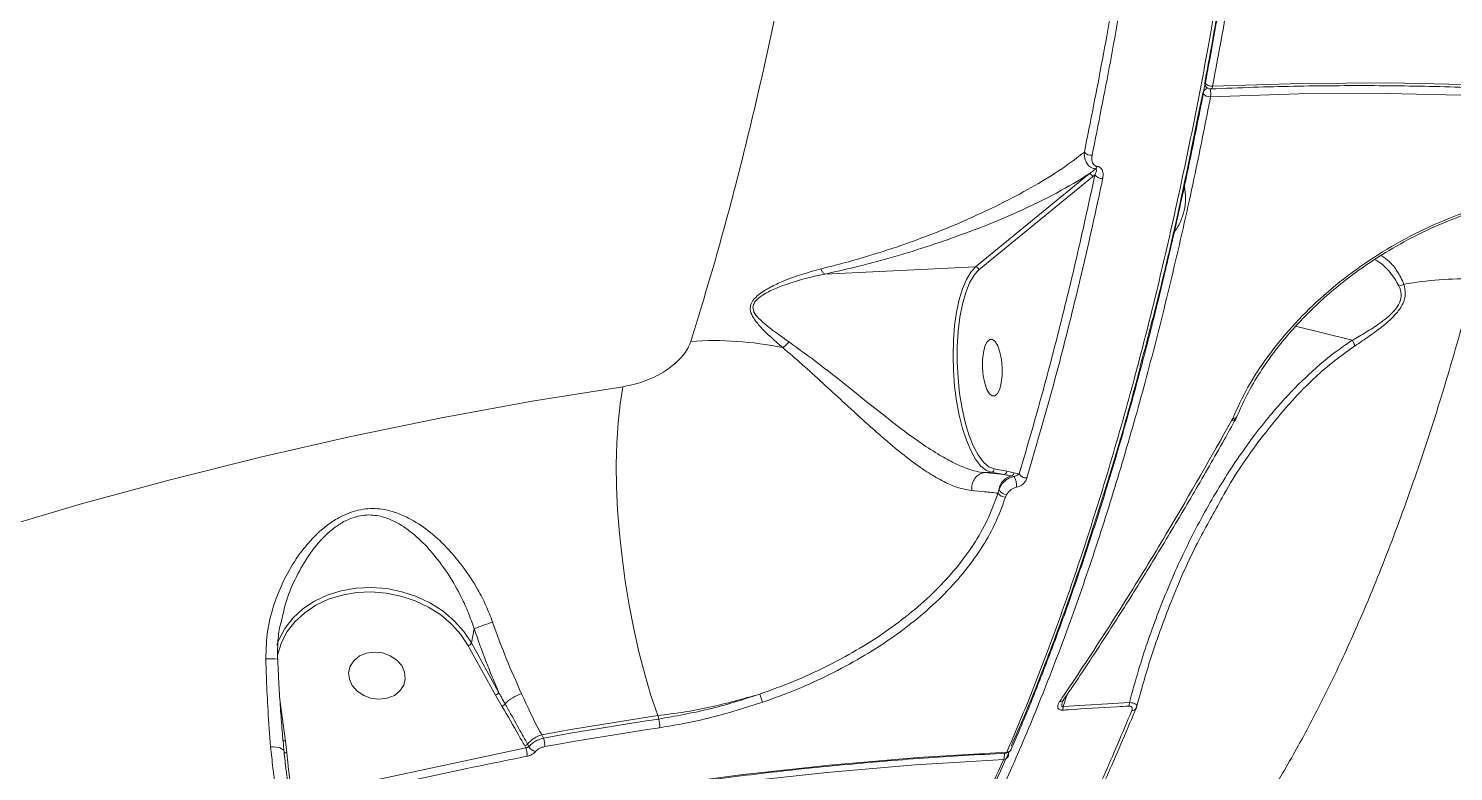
# Model space of a CAD drawing. Header units: millimetres. Extents: x -8607 to 7621, y -5747 to 4382.
# Drawn here: x 4904.9 to 5129.4, y 267.3 to 384.2 of the extents above; entities that cross this region are included whole.
import ezdxf

# ---------------------------------------------------------------- set-up
doc = ezdxf.new("R2010")
doc.units = ezdxf.units.MM
doc.layers.add('DIKOM_ОБЪЕКТ', color=7, linetype='Continuous')

msp = doc.modelspace()

# ---------------------------------------------------------------- linework, layer by layer
at = {"layer": 'DIKOM_ОБЪЕКТ', "color": 7, "linetype": 'Continuous', "lineweight": 15}
for p, q in [((5089.217, 370.614), (5089.918, 374.019)), ((5054.12, 346.696), (5072.036, 361.343)), ((5072.57, 360.883), (5054.655, 346.236)), ((5072.927, 361.176), (5072.57, 360.883)), ((5030.357, 345.576), (5054.12, 346.696)), ((5054.655, 346.236), (5054.37, 345.97)), ((5113.478, 335.15), (5104.548, 337.349)), ((5094.497, 322.562), (5094.517, 322.597)), ((5094.517, 322.597), (5094.646, 322.856)), ((5095.113, 322.762), (5095.128, 322.789)), ((5055.508, 314.321), (5056.596, 314.372)), ((5058.572, 314.013), (5056.596, 314.372)), ((5057.055, 314.893), (5059.031, 314.533)), ((5059.031, 314.533), (5060.175, 314.307)), ((5055.504, 314.321), (5055.508, 314.321)), ((5055.508, 314.321), (5058.572, 314.013)), ((5060.167, 313.715), (5059.767, 313.792)), ((5060.175, 314.307), (5061.007, 314.139)), ((5057.658, 311.081), (5057.823, 311.697)), ((5059.003, 310.84), (5058.846, 310.478)), ((4975.125, 289.748), (4974.681, 287.508)), ((4974.681, 287.508), (4978.984, 279.739)), ((4978.479, 279.309), (4974.176, 287.078)), ((4979.504, 277.541), (4978.479, 279.309)), ((5068.492, 279.3), (5067.939, 277.485)), ((4944.538, 278.172), (4945.39, 272.073)), ((5067.939, 277.485), (5078.36, 278.137)), ((5004.199, 275.526), (5004.042, 276.062)), ((4945.39, 272.073), (4945.61, 270.188)), ((4985.771, 273.053), (4986.054, 272.538)), ((4946.467, 263.106), (4983.252, 271.015)), ((4983.252, 271.015), (4983.096, 271.296)), ((4983.53, 271.587), (4983.75, 271.189)), ((5059.754, 270.769), (5059.746, 270.749))]:
    msp.add_line(p, q, dxfattribs=at)
at = {"layer": 'DIKOM_ОБЪЕКТ', "color": 7, "linetype": 'Continuous', "lineweight": 15, "flags": 128}
for points in [[(5091.219, 374.717), (5091.278, 374.735), (5091.341, 374.791), (5091.397, 374.882), (5091.444, 375.006), (5091.481, 375.157)], [(5091.481, 375.157), (5105.432, 375.599), (5119.38, 375.661), (5133.314, 375.344), (5147.227, 374.647), (5161.109, 373.571), (5174.95, 372.117), (5188.743, 370.286), (5202.477, 368.078), (5216.145, 365.496), (5229.736, 362.541), (5243.242, 359.215), (5256.654, 355.52), (5269.964, 351.459), (5283.162, 347.033), (5296.24, 342.247), (5309.189, 337.104), (5322.002, 331.605), (5334.669, 325.756), (5347.182, 319.56), (5359.533, 313.022), (5371.714, 306.144)], [(5370.552, 304.695), (5358.408, 311.552), (5346.094, 318.071), (5333.618, 324.248), (5320.99, 330.079), (5308.216, 335.561), (5295.305, 340.689), (5282.266, 345.461), (5269.108, 349.873), (5255.838, 353.922), (5242.467, 357.606), (5229.001, 360.922), (5215.451, 363.868), (5201.825, 366.443), (5188.132, 368.643), (5174.381, 370.469), (5160.581, 371.919), (5146.74, 372.991), (5132.87, 373.686), (5118.977, 374.003), (5105.072, 373.94), (5091.163, 373.5)], [(5056.596, 314.372), (5055.754, 314.717), (5054.924, 315.412), (5054.124, 316.44), (5053.371, 317.781), (5052.682, 319.404), (5052.071, 321.275), (5051.553, 323.352), (5051.137, 325.592), (5050.833, 327.945), (5050.648, 330.36), (5050.586, 332.785), (5050.648, 335.168), (5050.832, 337.456), (5051.135, 339.6), (5051.551, 341.554), (5052.069, 343.274), (5052.679, 344.725), (5053.368, 345.873), (5054.12, 346.696)], [(5054.37, 345.97), (5053.886, 345.384), (5053.188, 344.182), (5052.575, 342.657), (5052.065, 340.846), (5051.668, 338.794), (5051.394, 336.55), (5051.251, 334.167), (5051.24, 331.704), (5051.364, 329.221), (5051.618, 326.776), (5051.996, 324.43), (5052.49, 322.238), (5053.088, 320.254), (5053.774, 318.526), (5054.533, 317.096), (5055.346, 315.997), (5055.957, 315.424)], [(5057.237, 334.94), (5057.637, 334.255), (5057.968, 333.293), (5058.202, 332.132), (5058.32, 330.867), (5058.312, 329.599), (5058.18, 328.432), (5057.934, 327.46), (5057.594, 326.761), (5057.187, 326.393), (5056.747, 326.385), (5056.309, 326.738), (5055.908, 327.423), (5055.578, 328.385), (5055.344, 329.546), (5055.226, 330.811), (5055.233, 332.079), (5055.365, 333.246), (5055.611, 334.218), (5055.952, 334.917), (5056.358, 335.285), (5056.799, 335.293), (5057.237, 334.94)], [(4801.9, 267.437), (4815.497, 273.712), (4829.194, 279.697), (4842.983, 285.388), (4856.856, 290.782), (4870.806, 295.877), (4884.826, 300.669), (4898.906, 305.156), (4913.041, 309.336), (4927.221, 313.205), (4941.44, 316.763), (4955.689, 320.007), (4969.96, 322.936), (4984.246, 325.546), (4998.539, 327.839)], [(4998.539, 327.839), (4998.11, 325.109), (4997.796, 322.142), (4997.6, 318.964), (4997.525, 315.606), (4997.569, 312.097), (4997.735, 308.47), (4998.019, 304.757), (4998.419, 300.992), (4998.931, 297.211), (4999.552, 293.446), (5000.274, 289.734), (5001.092, 286.106), (5001.999, 282.597), (5002.985, 279.239), (5004.042, 276.062)], [(5055.957, 315.424), (5056.193, 315.257), (5057.055, 314.893)], [(4944.039, 287.184), (4944.351, 288.012), (4945.301, 289.797), (4946.57, 291.426), (4948.131, 292.863), (4949.948, 294.076), (4951.983, 295.038), (4954.19, 295.729), (4956.522, 296.133), (4958.927, 296.242), (4961.353, 296.053), (4963.746, 295.57), (4966.055, 294.804), (4968.228, 293.772), (4970.218, 292.496), (4971.982, 291.004), (4973.48, 289.329), (4974.681, 287.508)], [(4974.176, 287.078), (4973.012, 288.844), (4971.559, 290.468), (4969.849, 291.914), (4967.919, 293.152), (4965.811, 294.153), (4963.573, 294.895), (4961.252, 295.363), (4958.899, 295.547), (4956.567, 295.441), (4954.306, 295.049), (4952.165, 294.379), (4950.193, 293.446), (4948.43, 292.27), (4946.917, 290.877), (4945.687, 289.298), (4944.766, 287.566), (4944.18, 285.745)], [(4961.445, 278.808), (4962.552, 279.256), (4963.438, 279.956), (4964.03, 280.849), (4964.28, 281.865), (4964.169, 282.921), (4963.705, 283.932), (4962.927, 284.815), (4961.896, 285.498), (4960.696, 285.928), (4959.425, 286.068), (4958.186, 285.907), (4957.079, 285.459), (4956.194, 284.76), (4955.602, 283.866), (4955.351, 282.85), (4955.462, 281.794), (4955.926, 280.784), (4956.705, 279.901), (4957.736, 279.217), (4958.935, 278.788), (4960.206, 278.648), (4961.445, 278.808)], [(5079.458, 277.278), (5079.471, 277.314), (5079.494, 277.414)], [(5004.042, 276.062), (5001.758, 275.716), (4999.474, 275.362), (4997.189, 275), (4994.905, 274.628), (4992.622, 274.247), (4990.338, 273.858), (4988.054, 273.46), (4985.771, 273.053)], [(4986.054, 272.538), (4988.322, 272.942), (4990.589, 273.337), (4992.857, 273.724), (4995.126, 274.102), (4997.394, 274.471), (4999.662, 274.831), (5001.931, 275.183), (5004.199, 275.526)], [(5004.323, 274.169), (5002.059, 273.826), (4999.796, 273.476), (4997.533, 273.116), (4995.27, 272.748), (4993.007, 272.371), (4990.744, 271.985), (4988.481, 271.591), (4986.218, 271.188)], [(4944.951, 272.287), (4944.951, 272.285), (4944.969, 272.233), (4945.005, 272.186), (4945.058, 272.145), (4945.125, 272.112), (4945.206, 272.088), (4945.295, 272.075), (4945.39, 272.073)], [(4771.67, 182.06), (4784.5, 189.438), (4797.471, 196.522), (4810.576, 203.308), (4823.804, 209.791), (4837.148, 215.966), (4850.599, 221.831), (4864.147, 227.38), (4877.785, 232.611), (4891.503, 237.519), (4905.292, 242.102), (4919.144, 246.357), (4933.048, 250.28), (4946.996, 253.87), (4960.979, 257.124), (4974.988, 260.039), (4989.013, 262.615), (5003.046, 264.848), (5017.076, 266.738), (5031.096, 268.284), (5045.095, 269.484), (5059.064, 270.338)], [(4943.049, 271.156), (4943.468, 271.153), (4943.863, 271.12), (4944.223, 271.059), (4944.536, 270.972), (4944.795, 270.861), (4944.99, 270.73), (4945.116, 270.582), (4945.169, 270.422)], [(4945.169, 270.422), (4945.181, 270.374), (4945.208, 270.329), (4945.25, 270.289), (4945.304, 270.254), (4945.369, 270.226), (4945.443, 270.205), (4945.525, 270.192), (4945.61, 270.188)], [(5059.064, 270.338), (5059.011, 270.239), (5058.95, 270.175), (5058.884, 270.149), (5058.877, 270.148)], [(5058.554, 269.166), (5044.626, 268.315), (5030.669, 267.118), (5016.692, 265.577), (5002.704, 263.693), (4988.713, 261.466), (4974.73, 258.898), (4960.764, 255.991), (4946.823, 252.747), (4932.916, 249.169), (4919.054, 245.257), (4905.244, 241.015), (4891.497, 236.446), (4877.82, 231.552), (4864.223, 226.337), (4850.715, 220.805), (4837.305, 214.958), (4824.001, 208.801), (4810.812, 202.338), (4797.748, 195.572), (4784.815, 188.509), (4772.024, 181.153)]]:
    msp.add_lwpolyline(points, dxfattribs=at)
at = {"layer": 'DIKOM_ОБЪЕКТ', "color": 7, "linetype": 'Continuous', "lineweight": 15}
for centre, radius, start, end in [((5090.867, 375.538), 0.645, 167.98686, 207.99216), ((5091.337, 376.571), 1.422, 219.23808, 275.81324), ((5091.174, 375.716), 1, 208.74278, 272.59279), ((5091.044, 373.716), 1.166, 106.82899, 164.92186), ((5091.02, 374.909), 1.416, 218.92732, 275.78932), ((5088.657, 373.961), 2.548, 349.5706, 17.31975), ((5072.356, 365.714), 1.448, 221.11823, 275.00863), ((5072.584, 362.725), 0.739, 308.1931, 343.86649), ((5072.045, 360.813), 0.53, 7.57107, 90.98517), ((5074.033, 362.001), 1.379, 216.71181, 275.76325), ((5078.216, 357.557), 9, 323.30156, 11.54188), ((5054.129, 346.166), 0.53, 7.57012, 90.98517), ((5120.437, 346.219), 2.526, 279.09573, 297.8255), ((5131.728, 283.944), 60.887, 89.00125, 99.55998), ((5012.876, 281.035), 54.067, 78.40788, 93.831), ((5021.139, 337.891), 4.681, 303.75758, 320.20286), ((5094.658, 323.115), 0.576, 253.81762, 321.60823), ((5094.685, 323.132), 0.561, 252.56073, 321.18276), ((5056.555, 314.871), 0.5, 274.68238, 2.49847), ((5058.531, 314.512), 0.5, 274.68028, 2.49955), ((5060.278, 311.368), 2.477, 101.92145, 172.36126), ((5059.669, 314.289), 0.506, 281.15475, 2.03429), ((5058.083, 312.295), 2.522, 353.8835, 34.25965), ((5062.118, 314.736), 1.261, 208.25231, 274.89933), ((5058.756, 311.772), 1.297, 212.18864, 273.96677), ((5059.126, 312.25), 1.416, 203.0048, 265.00656), ((4995.055, 237.962), 55.488, 107.86377, 111.04933), ((4973.988, 287.81), 0.756, 284.41724, 336.47937), ((4943.023, 278.282), 6.753, 80.20882, 96.22202), ((4978.291, 280.041), 0.756, 284.41724, 336.47937), ((4984.278, 273.744), 5.999, 106.20204, 135.67786), ((4988.428, 268.03), 33.696, 17.49688, 19.81339), ((5067.489, 278.89), 0.61, 260.05102, 324.27594), ((4979.236, 278.361), 0.862, 288.10456, 330.41011), ((5065.985, 277.44), 1.954, 344.63952, 1.32632), ((5076.408, 278.144), 1.952, 343.03668, 359.78968), ((5078.795, 277.594), 0.734, 266.3469, 334.56688), ((5001.657, 274.609), 2.702, 350.60845, 19.81919), ((4987.155, 268.49), 4.768, 106.8772, 139.49958), ((4983.424, 271.533), 2.815, 352.95602, 20.91928), ((4982.806, 272.198), 0.948, 287.81093, 319.78583), ((4980.418, 269.917), 3.04, 355.30125, 21.17304), ((4985.072, 271.903), 1.502, 208.37578, 260.01423), ((5056.529, 269.859), 2.14, 341.12105, 7.45134), ((5058.571, 269.908), 0.742, 268.66575, 333.47415), ((5058.828, 271.147), 1, 272.79232, 287.07526), ((5059.083, 271.078), 0.74, 268.59576, 333.62621), ((5058.828, 271.147), 1, 287.07526, 336.56983), ((5058.319, 269.978), 1, 336.33863, 16.17197)]:
    msp.add_arc(centre, radius, start, end, dxfattribs=at)
for points, knots in [([(4955.53, 1028.503), (4957.116, 1028.114), (4961.275, 1027.092), (4968.014, 1024.436), (4975.527, 1020.396), (4982.807, 1015.391), (4989.643, 1009.717), (4996.221, 1003.339), (5002.468, 996.433), (5009.016, 988.297), (5015.832, 978.775), (5022.752, 967.891), (5029.334, 956.373), (5035.402, 944.674), (5041.134, 932.587), (5046.479, 920.341), (5051.978, 906.695), (5057.581, 891.539), (5063.129, 875.051), (5068.271, 858.316), (5072.885, 841.912), (5077.125, 825.479), (5080.967, 809.274), (5084.745, 791.896), (5088.412, 773.313), (5091.851, 753.84), (5094.889, 734.541), (5097.473, 716.031), (5099.708, 697.849), (5101.6, 680.238), (5103.364, 661.131), (5104.925, 640.529), (5106.17, 618.843), (5107.01, 597.706), (5107.468, 577.746), (5107.596, 558.435), (5107.429, 539.998), (5106.949, 520.571), (5106.092, 500.228), (5104.808, 479.433), (5103.191, 459.523), (5101.332, 441.046), (5099.226, 423.47), (5096.926, 406.975), (5094.373, 390.806), (5092.458, 380.441), (5091.481, 375.157)], [0, 0, 0, 0, 0.0156509, 0.0410528, 0.0664547, 0.0899044, 0.1133542, 0.1348277, 0.1563011, 0.1771003, 0.2025022, 0.227904, 0.2513538, 0.2748036, 0.2962771, 0.3177505, 0.3385497, 0.3639515, 0.3893534, 0.4128032, 0.436253, 0.4577264, 0.4791999, 0.4999991, 0.5244807, 0.5489623, 0.5715463, 0.5941304, 0.614795, 0.6354597, 0.6554668, 0.6808687, 0.7062706, 0.7297205, 0.7531703, 0.7746438, 0.7961173, 0.8169165, 0.8423185, 0.8677204, 0.8911702, 0.9146201, 0.9360936, 0.9575671, 0.9783663, 1, 1, 1, 1]), ([(5059.064, 270.338), (5060.218, 273.059), (5062.838, 279.24), (5066.747, 289.48), (5070.877, 301.298), (5074.895, 313.989), (5078.861, 327.847), (5082.523, 342.09), (5085.753, 356.075), (5088.529, 369.346), (5091.111, 382.932), (5093.591, 397.464), (5095.946, 413.059), (5098.117, 429.484), (5100.029, 446.351), (5101.665, 463.534), (5102.957, 480.026), (5103.97, 496.171), (5104.754, 512.379), (5105.32, 529.241), (5105.646, 546.843), (5105.708, 565.085), (5105.484, 583.512), (5104.976, 601.985), (5104.236, 619.448), (5103.285, 636.301), (5102.125, 652.904), (5100.705, 669.851), (5099.003, 687.129), (5097.054, 704.326), (5094.667, 722.886), (5091.77, 742.704), (5088.745, 760.869), (5085.965, 776.033), (5083.315, 789.522), (5080.249, 803.986), (5076.638, 819.671), (5072.721, 835.337), (5068.48, 850.953), (5064.004, 866.145), (5059.572, 880.023), (5055.241, 892.627), (5050.652, 905.127), (5045.483, 918.171), (5039.693, 931.562), (5033.699, 944.244), (5027.508, 956.188), (5021.194, 967.252), (5014.785, 977.395), (5008.986, 985.706), (5005.28, 990.432), (5003.772, 992.357)], [0, 0, 0, 0, 0.0156514, 0.0355583, 0.0554997, 0.076825, 0.0981929, 0.1209379, 0.1413137, 0.1591953, 0.1771019, 0.1973257, 0.2175857, 0.238224, 0.2602584, 0.2808448, 0.3014695, 0.3199971, 0.3385524, 0.3587762, 0.3790362, 0.3996746, 0.4217089, 0.4422953, 0.46292, 0.4814476, 0.5000029, 0.5199118, 0.5398551, 0.5599126, 0.5800054, 0.6053449, 0.6307558, 0.6460962, 0.6614524, 0.6813612, 0.7013045, 0.7226339, 0.7440057, 0.7655443, 0.7871266, 0.8050021, 0.8229026, 0.8459797, 0.8690567, 0.8921876, 0.9154829, 0.9388335, 0.9615657, 0.9843493, 1, 1, 1, 1]), ([(5009.263, 334.981), (5010.653, 339.517), (5013.436, 348.601), (5017.275, 363.062), (5020.863, 378.122), (5024.169, 393.838), (5027.184, 410.145), (5029.897, 427.033), (5032.295, 444.439), (5034.245, 461.257), (5035.803, 477.344), (5037.027, 492.613), (5038.018, 508.122), (5038.774, 523.861), (5039.291, 539.794), (5039.565, 555.905), (5039.595, 572.149), (5039.392, 587.354), (5039.015, 601.465), (5038.514, 614.429), (5037.86, 627.367), (5037.056, 640.279), (5036.099, 653.172), (5034.993, 665.986), (5033.744, 678.687), (5032.352, 691.282), (5030.815, 703.799), (5029.131, 716.236), (5027.304, 728.563), (5025.338, 740.744), (5023.239, 752.756), (5021.006, 764.599), (5018.638, 776.278), (5016.147, 787.74), (5013.539, 798.957), (5010.816, 809.934), (5007.97, 820.697), (5004.693, 832.339), (5000.945, 844.739), (4996.68, 857.761), (4992.229, 870.311), (4987.606, 882.341), (4982.821, 893.83), (4977.881, 904.74), (4972.798, 915.122), (4969.297, 921.523), (4967.544, 924.727)], [0, 0, 0, 0, 0.0279517, 0.0559711, 0.0841497, 0.112398, 0.140846, 0.1693659, 0.1980505, 0.2268089, 0.2504876, 0.2742079, 0.2980249, 0.3218842, 0.3458643, 0.3698877, 0.3940102, 0.4181768, 0.4373171, 0.4564794, 0.475545, 0.4946105, 0.5137639, 0.5329172, 0.5518732, 0.5708292, 0.5898716, 0.608914, 0.6280087, 0.6471254, 0.6661455, 0.6851656, 0.7042731, 0.7233807, 0.7422913, 0.7612018, 0.7801984, 0.799195, 0.8241795, 0.8492136, 0.8742975, 0.8994316, 0.9244982, 0.9496151, 0.9747822, 1, 1, 1, 1]), ([(5090.236, 375.672), (5091.21, 380.944), (5093.391, 392.757), (5096.345, 411.871), (5099.105, 432.916), (5101.421, 454.569), (5103.302, 476.28), (5104.175, 490.954), (5104.599, 498.083)], [0, 0, 0, 0, 0.1397604, 0.3131241, 0.4870343, 0.6612228, 0.8354114, 1, 1, 1, 1]), ([(5059.738, 270.776), (5060.158, 271.734), (5061.57, 274.957), (5063.895, 280.711), (5066.707, 288.012), (5069.426, 295.546), (5072.051, 303.279), (5074.583, 311.217), (5077.022, 319.361), (5079.37, 327.713), (5081.629, 336.277), (5083.797, 345.054), (5085.877, 354.046), (5087.869, 363.257), (5089.772, 372.69), (5091.586, 382.337), (5093.305, 392.164), (5094.919, 402.132), (5096.426, 412.215), (5097.825, 422.408), (5099.117, 432.715), (5100.302, 443.14), (5101.384, 453.684), (5102.353, 464.358), (5103.05, 472.794), (5103.388, 477.704), (5103.476, 478.979)], [0, 0, 0, 0, 0.0187771, 0.0631688, 0.1075671, 0.1517232, 0.1956747, 0.2394716, 0.2831639, 0.3268016, 0.3704347, 0.4141035, 0.4578509, 0.5017267, 0.5457808, 0.5900631, 0.6344367, 0.6786325, 0.7226097, 0.7664187, 0.8101096, 0.8537325, 0.8973374, 0.940969, 0.9846657, 1, 1, 1, 1]), ([(5071.265, 364.762), (5072.231, 369.59), (5074.165, 379.256), (5076.773, 394.318), (5079.183, 409.757), (5080.583, 420.377), (5081.284, 425.691)], [0, 0, 0, 0, 0.2488778, 0.4982002, 0.748873, 1, 1, 1, 1]), ([(5082.523, 425.33), (5081.827, 420.052), (5080.435, 409.485), (5078.029, 394.055), (5075.41, 378.911), (5073.459, 369.154), (5072.482, 364.272)], [0, 0, 0, 0, 0.2488775, 0.4981996, 0.7488726, 1, 1, 1, 1]), ([(5091.219, 374.717), (5093.445, 374.809), (5099.904, 375.076), (5110.598, 375.278), (5123.294, 375.218), (5135.977, 374.839), (5148.64, 374.147), (5161.277, 373.14), (5173.88, 371.819), (5186.443, 370.184), (5198.959, 368.238), (5211.42, 365.98), (5223.821, 363.412), (5236.154, 360.536), (5248.413, 357.353), (5260.591, 353.864), (5272.681, 350.072), (5284.678, 345.979), (5296.573, 341.586), (5308.362, 336.897), (5320.036, 331.914), (5331.591, 326.639), (5343.02, 321.076), (5354.315, 315.224), (5363.675, 310.093), (5369.248, 306.875), (5371.143, 305.78)], [0, 0, 0, 0, 0.0228184, 0.066218, 0.1096184, 0.1530189, 0.1964195, 0.2398202, 0.2832209, 0.3266217, 0.3700226, 0.4134235, 0.4568245, 0.5002254, 0.5436264, 0.5870273, 0.6304282, 0.6738291, 0.7172299, 0.7606307, 0.8040314, 0.847432, 0.8908325, 0.9342329, 0.9776332, 1, 1, 1, 1]), ([(5091.163, 373.5), (5090.418, 369.747), (5088.73, 361.245), (5085.873, 348.42), (5082.596, 335.023), (5079.096, 322.071), (5075.362, 309.504), (5071.395, 297.377), (5067.194, 285.709), (5062.787, 274.6), (5058.24, 264.212), (5053.574, 254.552), (5048.799, 245.604), (5043.86, 237.26), (5038.733, 229.494), (5033.429, 222.347), (5027.948, 215.841), (5022.328, 210.039), (5016.655, 205.016), (5010.947, 200.791), (5005.744, 197.546), (5002.389, 196.014), (5000.971, 195.367)], [0, 0, 0, 0, 0.0398555, 0.090289, 0.1408091, 0.1915922, 0.2424639, 0.29435, 0.3463304, 0.3985976, 0.4509612, 0.5013947, 0.5519148, 0.602698, 0.6535696, 0.7054557, 0.7574361, 0.8097033, 0.8620669, 0.9124998, 0.9630193, 1, 1, 1, 1]), ([(5080.439, 332.451), (5081.321, 335.805), (5083.498, 344.081), (5086.434, 356.809), (5088.367, 366.395), (5089.217, 370.614)], [0, 0, 0, 0, 0.2762091, 0.681433, 1, 1, 1, 1]), ([(5029.75, 346.393), (5031.071, 346.722), (5033.713, 347.38), (5038.178, 348.683), (5043.084, 350.289), (5048.229, 352.216), (5053.504, 354.426), (5058.669, 356.867), (5063.577, 359.526), (5067.828, 362.149), (5070.12, 363.892), (5071.265, 364.762)], [0, 0, 0, 0, 0.0661314, 0.1323031, 0.238336, 0.3447311, 0.4509767, 0.593956, 0.7292239, 0.864722, 1, 1, 1, 1]), ([(5073.041, 362.143), (5072.965, 362.152), (5072.719, 362.178), (5072.291, 362.339), (5071.814, 362.723), (5071.396, 363.409), (5071.241, 364.138), (5071.26, 364.637), (5071.265, 364.762)], [0, 0, 0, 0, 0.0635458, 0.2059318, 0.3867575, 0.5938455, 0.8977465, 1, 1, 1, 1]), ([(5072.482, 364.272), (5072.445, 363.942), (5072.391, 363.454), (5072.607, 362.919), (5072.852, 362.655), (5073.1, 362.542), (5073.249, 362.524), (5073.294, 362.519)], [0, 0, 0, 0, 0.4385519, 0.6486814, 0.8192315, 0.9451773, 1, 1, 1, 1]), ([(5072.036, 361.343), (5072.148, 361.431), (5072.485, 361.696), (5072.818, 361.964), (5073.041, 362.143)], [0, 0, 0, 0, 0.3320291, 1, 1, 1, 1]), ([(5072.927, 361.176), (5073.011, 361.347), (5073.135, 361.6), (5073.187, 361.898), (5073.165, 362.047), (5073.112, 362.125), (5073.056, 362.14), (5073.041, 362.143)], [0, 0, 0, 0, 0.4939038, 0.7308129, 0.8854639, 0.9700829, 1, 1, 1, 1]), ([(5073.294, 362.519), (5073.343, 362.513), (5073.501, 362.494), (5073.765, 362.369), (5074.035, 362.078), (5074.268, 361.497), (5074.209, 360.973), (5074.171, 360.629)], [0, 0, 0, 0, 0.05551849, 0.17839622, 0.34952232, 0.57289164, 1, 1, 1, 1]), ([(5072.036, 361.343), (5070.388, 360.34), (5067.092, 358.335), (5061.165, 355.48), (5055.303, 353.028), (5049.76, 350.981), (5044.355, 349.195), (5039.203, 347.704), (5034.515, 346.495), (5031.743, 345.882), (5030.357, 345.576)], [0, 0, 0, 0, 0.1801421, 0.3602677, 0.5134826, 0.627815, 0.7423229, 0.8564285, 0.9282344, 1, 1, 1, 1]), ([(5061.007, 314.139), (5062.09, 317.829), (5064.258, 325.214), (5067.309, 336.81), (5070.225, 348.754), (5072.026, 357.034), (5072.927, 361.176)], [0, 0, 0, 0, 0.24914467, 0.49862893, 0.74914184, 1, 1, 1, 1]), ([(5074.171, 360.629), (5074.057, 360.093), (5073.488, 357.413), (5071.972, 350.51), (5069.525, 340.124), (5066.157, 326.97), (5063.632, 318.308), (5062.225, 313.48)], [0, 0, 0, 0, 0.0321573, 0.1607921, 0.4182836, 0.6757752, 1, 1, 1, 1]), ([(5094.646, 322.856), (5095.393, 324.493), (5096.887, 327.766), (5100.073, 332.625), (5103.893, 337.329), (5108.36, 341.788), (5113.39, 345.904), (5118.904, 349.587), (5124.815, 352.758), (5131.034, 355.343), (5137.449, 357.283), (5143.951, 358.519), (5150.458, 359.087), (5154.678, 358.843), (5156.79, 358.721)], [0, 0, 0, 0, 0.0836186, 0.1671661, 0.2504175, 0.3338525, 0.4173036, 0.5004885, 0.5837385, 0.6671385, 0.7504577, 0.8333964, 0.916628, 1, 1, 1, 1]), ([(5095.249, 323.057), (5095.853, 324.406), (5096.972, 326.904), (5099.047, 330.331), (5101.001, 333.114), (5102.764, 335.333), (5104.399, 337.213), (5107.179, 340.164), (5111.58, 344.147), (5117.321, 348.22), (5122.737, 351.311), (5127.481, 353.543), (5131.419, 355.038), (5134.616, 356.052), (5137.433, 356.824), (5140.996, 357.61), (5145.439, 358.277), (5150.755, 358.666), (5154.493, 358.443), (5156.509, 358.322)], [0, 0, 0, 0, 0.0700915, 0.1299163, 0.1789142, 0.217475, 0.2495558, 0.2821792, 0.382959, 0.4841504, 0.5522224, 0.6193365, 0.6817644, 0.7110197, 0.7462526, 0.7926588, 0.8501644, 0.9192013, 1, 1, 1, 1]), ([(5118.009, 348.517), (5118.436, 348.225), (5119.348, 347.601), (5120.637, 346.072), (5121.288, 344.685), (5121.616, 343.986)], [0, 0, 0, 0, 0.3035814, 0.64883, 1, 1, 1, 1]), ([(5023.74, 333.999), (5022.502, 335.08), (5020.79, 336.575), (5019.167, 338.5), (5018.611, 339.628), (5018.611, 340.607), (5019.056, 341.519), (5020.129, 342.541), (5021.79, 343.547), (5025.008, 345.058), (5027.74, 345.827), (5029.75, 346.393)], [0, 0, 0, 0, 0.231126, 0.3196834, 0.3914237, 0.4367156, 0.4822454, 0.5456917, 0.6388374, 0.7342148, 1, 1, 1, 1]), ([(5030.346, 345.577), (5030.248, 345.655), (5030.068, 345.798), (5029.862, 346.154), (5029.765, 346.36), (5029.75, 346.393)], [0, 0, 0, 0, 0.4994815, 0.9205566, 1, 1, 1, 1]), ([(5120.836, 343.725), (5120.393, 344.451), (5119.494, 345.921), (5118.122, 347.26), (5117.276, 347.722), (5117.057, 347.842)], [0, 0, 0, 0, 0.4196981, 0.8495007, 1, 1, 1, 1]), ([(5030.346, 345.577), (5030.344, 345.576), (5028.291, 345.168), (5025.543, 344.443), (5022.228, 343.179), (5020.561, 342.31), (5019.451, 341.418), (5019.017, 340.609), (5019.08, 339.744), (5019.741, 338.773), (5021.559, 337.107), (5023.397, 335.827), (5024.736, 334.895)], [0, 0, 0, 0, 0.0003162, 0.2742187, 0.3691414, 0.4635431, 0.5235455, 0.5648656, 0.6061822, 0.6747258, 0.7630177, 1, 1, 1, 1]), ([(5030.357, 345.576), (5030.355, 345.576), (5030.352, 345.576), (5030.348, 345.576), (5030.347, 345.577), (5030.346, 345.577)], [0, 0, 0, 0, 0.3909841, 0.7860417, 1, 1, 1, 1]), ([(5132.79, 344.822), (5131.538, 340.226), (5129.032, 331.021), (5124.945, 318.061), (5120.622, 305.744), (5116.308, 294.834), (5112.063, 285.204), (5107.927, 276.729), (5103.628, 268.808), (5099.161, 261.446), (5094.538, 254.679), (5089.753, 248.519), (5084.824, 243.002), (5080.032, 238.413), (5075.413, 234.65), (5071.089, 231.673), (5066.793, 229.226), (5062.528, 227.274), (5058.204, 225.765), (5053.992, 224.765), (5050.412, 224.218), (5048.285, 224.144), (5047.472, 224.116)], [0, 0, 0, 0, 0.0626998, 0.1255731, 0.188602, 0.2518076, 0.3042548, 0.356793, 0.4096934, 0.4626879, 0.5161659, 0.5697421, 0.6236935, 0.677747, 0.7231047, 0.7685237, 0.8110202, 0.8535166, 0.8962188, 0.938921, 0.9766601, 1, 1, 1, 1]), ([(5113.485, 335.145), (5113.486, 335.146), (5113.651, 335.242), (5114.544, 335.762), (5116.17, 336.721), (5118.281, 338.121), (5120.021, 339.571), (5121.036, 341.063), (5121.3, 342.48), (5121.002, 343.281), (5120.836, 343.725)], [0, 0, 0, 0, 0.0002729, 0.0414504, 0.2242979, 0.4065738, 0.5849828, 0.712481, 0.840453, 1, 1, 1, 1]), ([(5121.616, 343.986), (5121.742, 343.469), (5121.972, 342.528), (5121.544, 340.9), (5120.353, 339.165), (5118.452, 337.466), (5116.19, 335.806), (5114.683, 334.791), (5113.923, 334.279)], [0, 0, 0, 0, 0.1672668, 0.3043206, 0.4416754, 0.6370331, 0.8167204, 1, 1, 1, 1]), ([(4998.539, 327.839), (4999.635, 328.067), (5001.799, 328.518), (5004.882, 329.988), (5007.397, 331.887), (5008.771, 333.664), (5009.157, 334.695), (5009.263, 334.981)], [0, 0, 0, 0, 0.2385226, 0.4713368, 0.696805, 0.9159909, 1, 1, 1, 1]), ([(5024.736, 334.895), (5026.364, 333.718), (5029.662, 331.336), (5034.271, 327.647), (5038.48, 324.266), (5041.941, 321.556), (5045.195, 319.173), (5047.986, 317.331), (5050.554, 315.889), (5053.062, 314.785), (5054.676, 314.392), (5055.504, 314.321), (5055.504, 314.321)], [0, 0, 0, 0, 0.1631305, 0.3304636, 0.4442545, 0.5606093, 0.6523823, 0.7464294, 0.8222581, 0.9001192, 0.9999871, 1, 1, 1, 1]), ([(5078.36, 278.137), (5078.83, 279.843), (5080.108, 284.474), (5082.668, 291.926), (5086.204, 300.398), (5090.376, 308.601), (5094.503, 315.312), (5098.511, 320.887), (5102.243, 325.427), (5106.576, 329.858), (5110.387, 333.062), (5112.78, 334.678), (5113.478, 335.15)], [0, 0, 0, 0, 0.0783339, 0.2125921, 0.3472662, 0.4817928, 0.6158493, 0.6916662, 0.7820716, 0.8726186, 0.9628125, 1, 1, 1, 1]), ([(5113.478, 335.15), (5113.48, 335.149), (5113.482, 335.149), (5113.484, 335.147), (5113.485, 335.146), (5113.485, 335.145)], [0, 0, 0, 0, 0.4569013, 0.8306736, 1, 1, 1, 1]), ([(5113.923, 334.279), (5113.915, 334.297), (5113.872, 334.407), (5113.749, 334.674), (5113.578, 334.979), (5113.485, 335.145)], [0, 0, 0, 0, 0.0844006, 0.5004757, 1, 1, 1, 1]), ([(5053.524, 311.485), (5052.637, 311.647), (5051.08, 311.932), (5048.541, 313.162), (5046.014, 314.697), (5043.25, 316.713), (5040.096, 319.29), (5036.736, 322.262), (5033.292, 325.439), (5029.982, 328.493), (5026.809, 331.372), (5024.762, 333.124), (5023.74, 333.999)], [0, 0, 0, 0, 0.1044896, 0.1833863, 0.2623378, 0.3558367, 0.4494206, 0.5631928, 0.6770793, 0.784506, 0.8924056, 1, 1, 1, 1]), ([(5059.741, 271.278), (5060.444, 272.868), (5062.776, 278.137), (5066.516, 287.824), (5070.96, 300.267), (5075.195, 313.581), (5078.36, 324.314), (5080.034, 330.867), (5080.439, 332.451)], [0, 0, 0, 0, 0.0901227, 0.2986878, 0.5072529, 0.7156023, 0.9312622, 1, 1, 1, 1]), ([(5113.923, 334.279), (5112.838, 333.513), (5109.561, 331.2), (5104.643, 326.546), (5098.948, 319.705), (5094.806, 313.834), (5092.73, 309.918), (5092.287, 309.082)], [0, 0, 0, 0, 0.1193446, 0.3606482, 0.6023333, 0.9151107, 1, 1, 1, 1]), ([(5067.384, 278.289), (5067.659, 278.695), (5069.035, 280.725), (5072.609, 286.09), (5078.079, 294.623), (5085.773, 307.172), (5091.204, 316.753), (5094.497, 322.562)], [0, 0, 0, 0, 0.0299896, 0.1499527, 0.3900715, 0.6301904, 1, 1, 1, 1]), ([(5067.972, 278.541), (5068.433, 279.211), (5070.531, 282.258), (5074.237, 287.912), (5079.078, 295.493), (5083.87, 303.286), (5088.614, 311.286), (5092.361, 317.775), (5094.513, 321.669), (5095.113, 322.756)], [0, 0, 0, 0, 0.0500599, 0.2279658, 0.4049278, 0.5811539, 0.7568364, 0.9321673, 1, 1, 1, 1]), ([(5094.646, 322.856), (5094.737, 322.858), (5094.924, 322.862), (5095.135, 322.94), (5095.211, 323.029), (5095.242, 323.066)], [0, 0, 0, 0, 0.3581718, 0.7349804, 1, 1, 1, 1]), ([(5095.067, 322.687), (5095.113, 322.761), (5095.22, 322.933), (5095.276, 323.125), (5095.308, 323.235)], [0, 0, 0, 0, 0.4295133, 1, 1, 1, 1]), ([(5095.242, 323.066), (5095.259, 323.08), (5095.296, 323.11), (5095.303, 323.155), (5095.307, 323.179)], [0, 0, 0, 0, 0.4508417, 1, 1, 1, 1]), ([(5055.504, 314.321), (5055.275, 314.276), (5054.818, 314.187), (5054.216, 313.712), (5053.764, 313.045), (5053.538, 312.308), (5053.504, 311.775), (5053.521, 311.529), (5053.524, 311.485)], [0, 0, 0, 0, 0.2045647, 0.4091293, 0.6136943, 0.8182601, 0.9675585, 1, 1, 1, 1]), ([(5057.823, 311.697), (5057.934, 311.932), (5058.178, 312.449), (5058.774, 313.069), (5059.472, 313.526), (5059.931, 313.651), (5060.167, 313.715)], [0, 0, 0, 0, 0.2543422, 0.5586974, 0.7734627, 1, 1, 1, 1]), ([(5059.767, 313.792), (5059.647, 313.815), (5059.254, 313.891), (5058.852, 313.963), (5058.572, 314.013)], [0, 0, 0, 0, 0.3030029, 1, 1, 1, 1]), ([(5060.167, 313.715), (5060.199, 313.72), (5060.257, 313.731), (5060.374, 313.765), (5060.543, 313.831), (5060.76, 313.947), (5060.914, 314.056), (5060.99, 314.125), (5061.007, 314.139)], [0, 0, 0, 0, 0.0644764, 0.1180643, 0.268991, 0.5294818, 0.8996044, 1, 1, 1, 1]), ([(5062.225, 313.48), (5062.208, 313.429), (5062.128, 313.188), (5061.886, 312.793), (5061.457, 312.396), (5061.019, 312.136), (5060.734, 312.063), (5060.591, 312.026)], [0, 0, 0, 0, 0.0843516, 0.4026499, 0.6518232, 0.8254915, 1, 1, 1, 1]), ([(5020.13, 279.451), (5021.892, 280.092), (5025.423, 281.375), (5030.518, 283.703), (5035.385, 286.303), (5039.935, 289.197), (5044.121, 292.342), (5047.878, 295.711), (5051.142, 299.278), (5053.873, 302.998), (5056.157, 306.942), (5057.145, 309.665), (5057.658, 311.081)], [0, 0, 0, 0, 0.0992791, 0.1988747, 0.2981529, 0.3974211, 0.4970075, 0.5962723, 0.6950874, 0.794221, 0.893033, 1, 1, 1, 1]), ([(5058.846, 310.478), (5058.321, 309.031), (5057.312, 306.247), (5054.981, 302.217), (5052.194, 298.415), (5048.864, 294.77), (5045.031, 291.328), (5040.763, 288.115), (5036.122, 285.159), (5031.159, 282.503), (5025.964, 280.126), (5022.363, 278.815), (5020.565, 278.161)], [0, 0, 0, 0, 0.1070822, 0.2059729, 0.3051836, 0.4040767, 0.5033365, 0.6029167, 0.7021785, 0.8013468, 0.9008323, 1, 1, 1, 1]), ([(5057.658, 311.081), (5056.975, 311.163), (5055.759, 311.307), (5054.204, 311.431), (5053.524, 311.485)], [0, 0, 0, 0, 0.5623929, 1, 1, 1, 1]), ([(5060.591, 312.026), (5060.442, 311.987), (5060.146, 311.911), (5059.686, 311.637), (5059.279, 311.274), (5059.09, 310.978), (5059.003, 310.84)], [0, 0, 0, 0, 0.2096764, 0.4181568, 0.729856, 1, 1, 1, 1]), ([(5096.265, 210.628), (5097.623, 210.132), (5101.348, 208.772), (5108.191, 207.79), (5116.71, 207.59), (5125.908, 208.592), (5134.735, 210.522), (5142.985, 213.031), (5150.499, 215.804), (5158.284, 219.152), (5166.35, 223.085), (5174.67, 227.6), (5183.246, 232.704), (5192.041, 238.383), (5200.713, 244.405), (5209.209, 250.685), (5217.233, 256.946), (5225.089, 263.375), (5232.764, 269.931), (5240.512, 276.82), (5249.998, 285.592), (5261.248, 296.463), (5269.929, 305.468), (5274.276, 309.978)], [0, 0, 0, 0, 0.035682, 0.0978718, 0.1603377, 0.2230262, 0.2859952, 0.3303192, 0.3747212, 0.419463, 0.4642841, 0.5095709, 0.5549388, 0.6006548, 0.6464534, 0.6873691, 0.7283435, 0.7654767, 0.80261, 0.839918, 0.8772261, 0.9385157, 1, 1, 1, 1]), ([(4942.291, 284.995), (4942.338, 286.506), (4942.435, 289.586), (4943.621, 293.957), (4945.364, 298.03), (4947.329, 301.212), (4949.348, 303.688), (4951.082, 305.372), (4952.858, 306.707), (4954.489, 307.623), (4956.108, 308.245), (4957.635, 308.59), (4959.169, 308.698), (4960.901, 308.564), (4962.806, 308.085), (4965.255, 307.019), (4967.947, 305.241), (4970.798, 302.639), (4973.435, 299.523), (4975.486, 296.381), (4977.026, 293.422), (4977.696, 291.662), (4978.034, 290.775)], [0, 0, 0, 0, 0.074089, 0.1509879, 0.220529, 0.291634, 0.3342289, 0.3774262, 0.4099271, 0.4431194, 0.4693583, 0.4962649, 0.5224425, 0.5492259, 0.5886649, 0.6290955, 0.6962101, 0.7650808, 0.8354866, 0.9076571, 0.9534519, 1, 1, 1, 1]), ([(4975.125, 289.748), (4974.834, 290.594), (4974.246, 292.3), (4972.926, 295.153), (4971.155, 298.254), (4968.916, 301.328), (4966.457, 303.977), (4964.168, 305.803), (4962.026, 306.954), (4959.999, 307.622), (4957.54, 307.747), (4955.177, 306.985), (4953.35, 305.866), (4951.799, 304.587), (4950.279, 302.955), (4948.52, 300.575), (4946.816, 297.487), (4945.397, 294.013), (4944.915, 291.654), (4944.709, 290.646)], [0, 0, 0, 0, 0.0521432, 0.1051, 0.1855193, 0.2678088, 0.3433498, 0.4204754, 0.4630983, 0.506706, 0.5616178, 0.6162516, 0.6505943, 0.685999, 0.7329075, 0.7806136, 0.8594884, 0.9399778, 1, 1, 1, 1]), ([(5092.287, 309.082), (5091.034, 306.854), (5088.066, 301.579), (5084.675, 293.521), (5081.652, 285.188), (5080.215, 280.016), (5079.496, 277.43)], [0, 0, 0, 0, 0.2224769, 0.52691975, 0.76345657, 1, 1, 1, 1]), ([(4944.165, 284.936), (4944.156, 285.706), (4944.136, 287.344), (4944.336, 289.265), (4944.596, 290.383), (4944.66, 290.657)], [0, 0, 0, 0, 0.40179078, 0.85360781, 1, 1, 1, 1]), ([(4978.984, 279.739), (4978.302, 281.352), (4976.927, 284.605), (4975.729, 288.024), (4975.125, 289.748)], [0, 0, 0, 0, 0.4960566, 1, 1, 1, 1]), ([(4978.034, 290.775), (4978.728, 288.856), (4980.133, 284.972), (4981.774, 281.341), (4982.604, 279.505)], [0, 0, 0, 0, 0.4942419, 1, 1, 1, 1]), ([(4943.049, 271.156), (4942.905, 273.053), (4942.643, 276.525), (4942.413, 281.216), (4942.325, 283.943), (4942.291, 284.995)], [0, 0, 0, 0, 0.4251179, 0.7780799, 1, 1, 1, 1]), ([(4945.148, 270.679), (4945.134, 270.815), (4945.004, 272.073), (4944.795, 274.576), (4944.53, 278.168), (4944.321, 281.638), (4944.223, 283.909), (4944.178, 284.938)], [0, 0, 0, 0, 0.0305663, 0.2825765, 0.5358272, 0.789735, 1, 1, 1, 1]), ([(4978.984, 279.739), (4979.126, 279.476), (4979.452, 278.871), (4979.793, 278.273), (4979.986, 277.935)], [0, 0, 0, 0, 0.4352963, 1, 1, 1, 1]), ([(4982.604, 279.505), (4983.502, 277.539), (4984.52, 275.31), (4985.639, 273.291), (4985.771, 273.053)], [0, 0, 0, 0, 0.8821406, 1, 1, 1, 1]), ([(5020.13, 279.451), (5017.49, 278.707), (5013.497, 277.581), (5008.103, 276.577), (5005.399, 276.234), (5004.042, 276.062)], [0, 0, 0, 0, 0.4927819, 0.7454818, 1, 1, 1, 1]), ([(5004.199, 275.526), (5006.811, 275.988), (5010.761, 276.689), (5016.105, 278.13), (5018.785, 279.01), (5020.13, 279.451)], [0, 0, 0, 0, 0.492808, 0.7454984, 1, 1, 1, 1]), ([(5067.843, 278.272), (5067.844, 278.274), (5067.847, 278.287), (5067.882, 278.381), (5067.956, 278.481), (5067.987, 278.523)], [0, 0, 0, 0, 0.098763, 0.6216388, 1, 1, 1, 1]), ([(4983.096, 271.296), (4982.787, 271.85), (4981.622, 273.943), (4980.402, 276.017), (4979.504, 277.541)], [0, 0, 0, 0, 0.2646963, 1, 1, 1, 1]), ([(4979.986, 277.935), (4980.135, 277.675), (4980.877, 276.375), (4982.054, 274.251), (4983.077, 272.404), (4983.53, 271.587)], [0, 0, 0, 0, 0.1222813, 0.6114381, 1, 1, 1, 1]), ([(5020.565, 278.161), (5017.899, 277.319), (5013.865, 276.047), (5008.419, 274.842), (5005.692, 274.393), (5004.323, 274.169)], [0, 0, 0, 0, 0.4927635, 0.7454697, 1, 1, 1, 1]), ([(5059.933, 239.071), (5061.584, 241.849), (5064.89, 247.41), (5069.663, 256.586), (5074.311, 266.323), (5077.268, 273.346), (5078.748, 276.861)], [0, 0, 0, 0, 0.2489043, 0.4982428, 0.7488998, 1, 1, 1, 1]), ([(5079.496, 277.43), (5078.032, 273.95), (5075.102, 266.984), (5070.478, 257.28), (5065.701, 248.08), (5062.378, 242.486), (5060.715, 239.686)], [0, 0, 0, 0, 0.2489044, 0.4982428, 0.7488997, 1, 1, 1, 1]), ([(5067.87, 276.922), (5067.768, 276.92), (5067.565, 276.916), (5067.328, 276.998), (5067.144, 277.152), (5067.042, 277.433), (5067.112, 277.836), (5067.295, 278.141), (5067.384, 278.289)], [0, 0, 0, 0, 0.1098635, 0.2200424, 0.3257284, 0.4925231, 0.7537199, 1, 1, 1, 1]), ([(5067.849, 278.275), (5067.808, 278.137), (5067.741, 277.912), (5067.714, 277.648), (5067.74, 277.516), (5067.78, 277.468), (5067.808, 277.454), (5067.84, 277.45), (5067.882, 277.456), (5067.918, 277.474), (5067.939, 277.485)], [0, 0, 0, 0, 0.4109832, 0.6704854, 0.795364, 0.8386082, 0.8822684, 0.8945286, 0.9373604, 1, 1, 1, 1]), ([(5078.275, 277.575), (5077.64, 277.542), (5074.464, 277.382), (5070.995, 277.158), (5068.162, 276.944), (5067.87, 276.922)], [0, 0, 0, 0, 0.1831691, 0.9158786, 1, 1, 1, 1]), ([(5078.748, 276.861), (5078.781, 276.966), (5078.838, 277.15), (5078.782, 277.372), (5078.652, 277.503), (5078.482, 277.572), (5078.344, 277.574), (5078.275, 277.575)], [0, 0, 0, 0, 0.3196286, 0.5618766, 0.7279416, 0.8640377, 1, 1, 1, 1]), ([(5078.36, 278.137), (5078.535, 278.118), (5078.885, 278.079), (5079.272, 277.948), (5079.506, 277.777), (5079.575, 277.63), (5079.539, 277.545), (5079.533, 277.531)], [0, 0, 0, 0, 0.2272546, 0.4543795, 0.6861903, 0.945183, 1, 1, 1, 1]), ([(5079.436, 277.288), (5079.48, 277.355), (5079.528, 277.43), (5079.537, 277.521), (5079.538, 277.53)], [0, 0, 0, 0, 0.8988095, 1, 1, 1, 1]), ([(4983.75, 271.189), (4983.806, 271.255), (4984.013, 271.496), (4984.504, 271.891), (4985.256, 272.308), (4985.788, 272.462), (4986.054, 272.538)], [0, 0, 0, 0, 0.1106032, 0.4063325, 0.7035048, 1, 1, 1, 1]), ([(4771.695, 181.931), (4773.735, 183.126), (4779.653, 186.59), (4789.541, 192.142), (4801.393, 198.501), (4813.355, 204.608), (4825.418, 210.465), (4837.575, 216.065), (4849.822, 221.408), (4862.149, 226.489), (4874.552, 231.307), (4887.022, 235.857), (4899.555, 240.139), (4912.141, 244.149), (4924.776, 247.886), (4937.451, 251.346), (4950.16, 254.53), (4962.896, 257.434), (4975.652, 260.058), (4988.421, 262.399), (5001.197, 264.456), (5013.971, 266.229), (5026.738, 267.717), (5039.49, 268.915), (5050.202, 269.694), (5056.657, 270.032), (5058.877, 270.148)], [0, 0, 0, 0, 0.0228192, 0.0662016, 0.1095848, 0.152968, 0.1963512, 0.2397345, 0.2831178, 0.3265011, 0.3698844, 0.4132679, 0.4566513, 0.5000349, 0.5434185, 0.5868022, 0.630186, 0.6735699, 0.716954, 0.7603382, 0.8037225, 0.847107, 0.8904917, 0.9338765, 0.9772616, 1, 1, 1, 1]), ([(4943.929, 264.022), (4943.899, 264.268), (4943.742, 265.516), (4943.401, 267.852), (4943.166, 270.052), (4943.049, 271.156)], [0, 0, 0, 0, 0.1088866, 0.5528039, 1, 1, 1, 1]), ([(4946.045, 263.349), (4946.007, 263.624), (4945.817, 265), (4945.502, 267.348), (4945.274, 269.446), (4945.169, 270.422)], [0, 0, 0, 0, 0.1178897, 0.5894642, 1, 1, 1, 1]), ([(4945.61, 270.188), (4945.68, 269.511), (4945.921, 267.184), (4946.232, 264.859), (4946.452, 263.211)], [0, 0, 0, 0, 0.2911771, 1, 1, 1, 1]), ([(4983.447, 269.668), (4982.816, 269.541), (4979.663, 268.906), (4967.365, 266.387), (4955.776, 263.797), (4946.691, 261.766)], [0, 0, 0, 0, 0.0512253, 0.2561273, 1, 1, 1, 1]), ([(4983.252, 271.015), (4983.313, 271.017), (4983.432, 271.023), (4983.599, 271.076), (4983.7, 271.139), (4983.741, 271.18), (4983.75, 271.189)], [0, 0, 0, 0, 0.3131238, 0.619667, 0.9171247, 1, 1, 1, 1]), ([(4984.811, 270.424), (4984.786, 270.394), (4984.671, 270.261), (4984.391, 270.037), (4983.937, 269.795), (4983.61, 269.71), (4983.447, 269.668)], [0, 0, 0, 0, 0.0855851, 0.3893451, 0.6948191, 1, 1, 1, 1]), ([(4986.218, 271.188), (4986.055, 271.149), (4985.729, 271.071), (4985.269, 270.836), (4984.97, 270.605), (4984.845, 270.463), (4984.811, 270.424)], [0, 0, 0, 0, 0.2968968, 0.5940668, 0.8895197, 1, 1, 1, 1]), ([(5059.257, 270.022), (5058.081, 267.395), (5054.888, 260.266), (5049.413, 249.57), (5043.814, 239.737), (5040.233, 234.542), (5038.959, 232.693)], [0, 0, 0, 0, 0.1857197, 0.5041249, 0.8235336, 1, 1, 1, 1]), ([(4999.441, 195.444), (5000.059, 195.703), (5002.688, 196.805), (5007.256, 199.522), (5013.37, 203.773), (5019.608, 209.114), (5025.95, 215.576), (5032.158, 222.984), (5038.22, 231.333), (5044.065, 240.524), (5049.67, 250.512), (5054.479, 260.072), (5057.375, 266.535), (5058.554, 269.166)], [0, 0, 0, 0, 0.0281224, 0.1195529, 0.2111521, 0.3139393, 0.4167265, 0.5197536, 0.6235125, 0.7275183, 0.8287849, 0.9302809, 1, 1, 1, 1])]:
    msp.add_open_spline(points, degree=3, knots=knots, dxfattribs=at)

doc.saveas('drawing.dxf')
